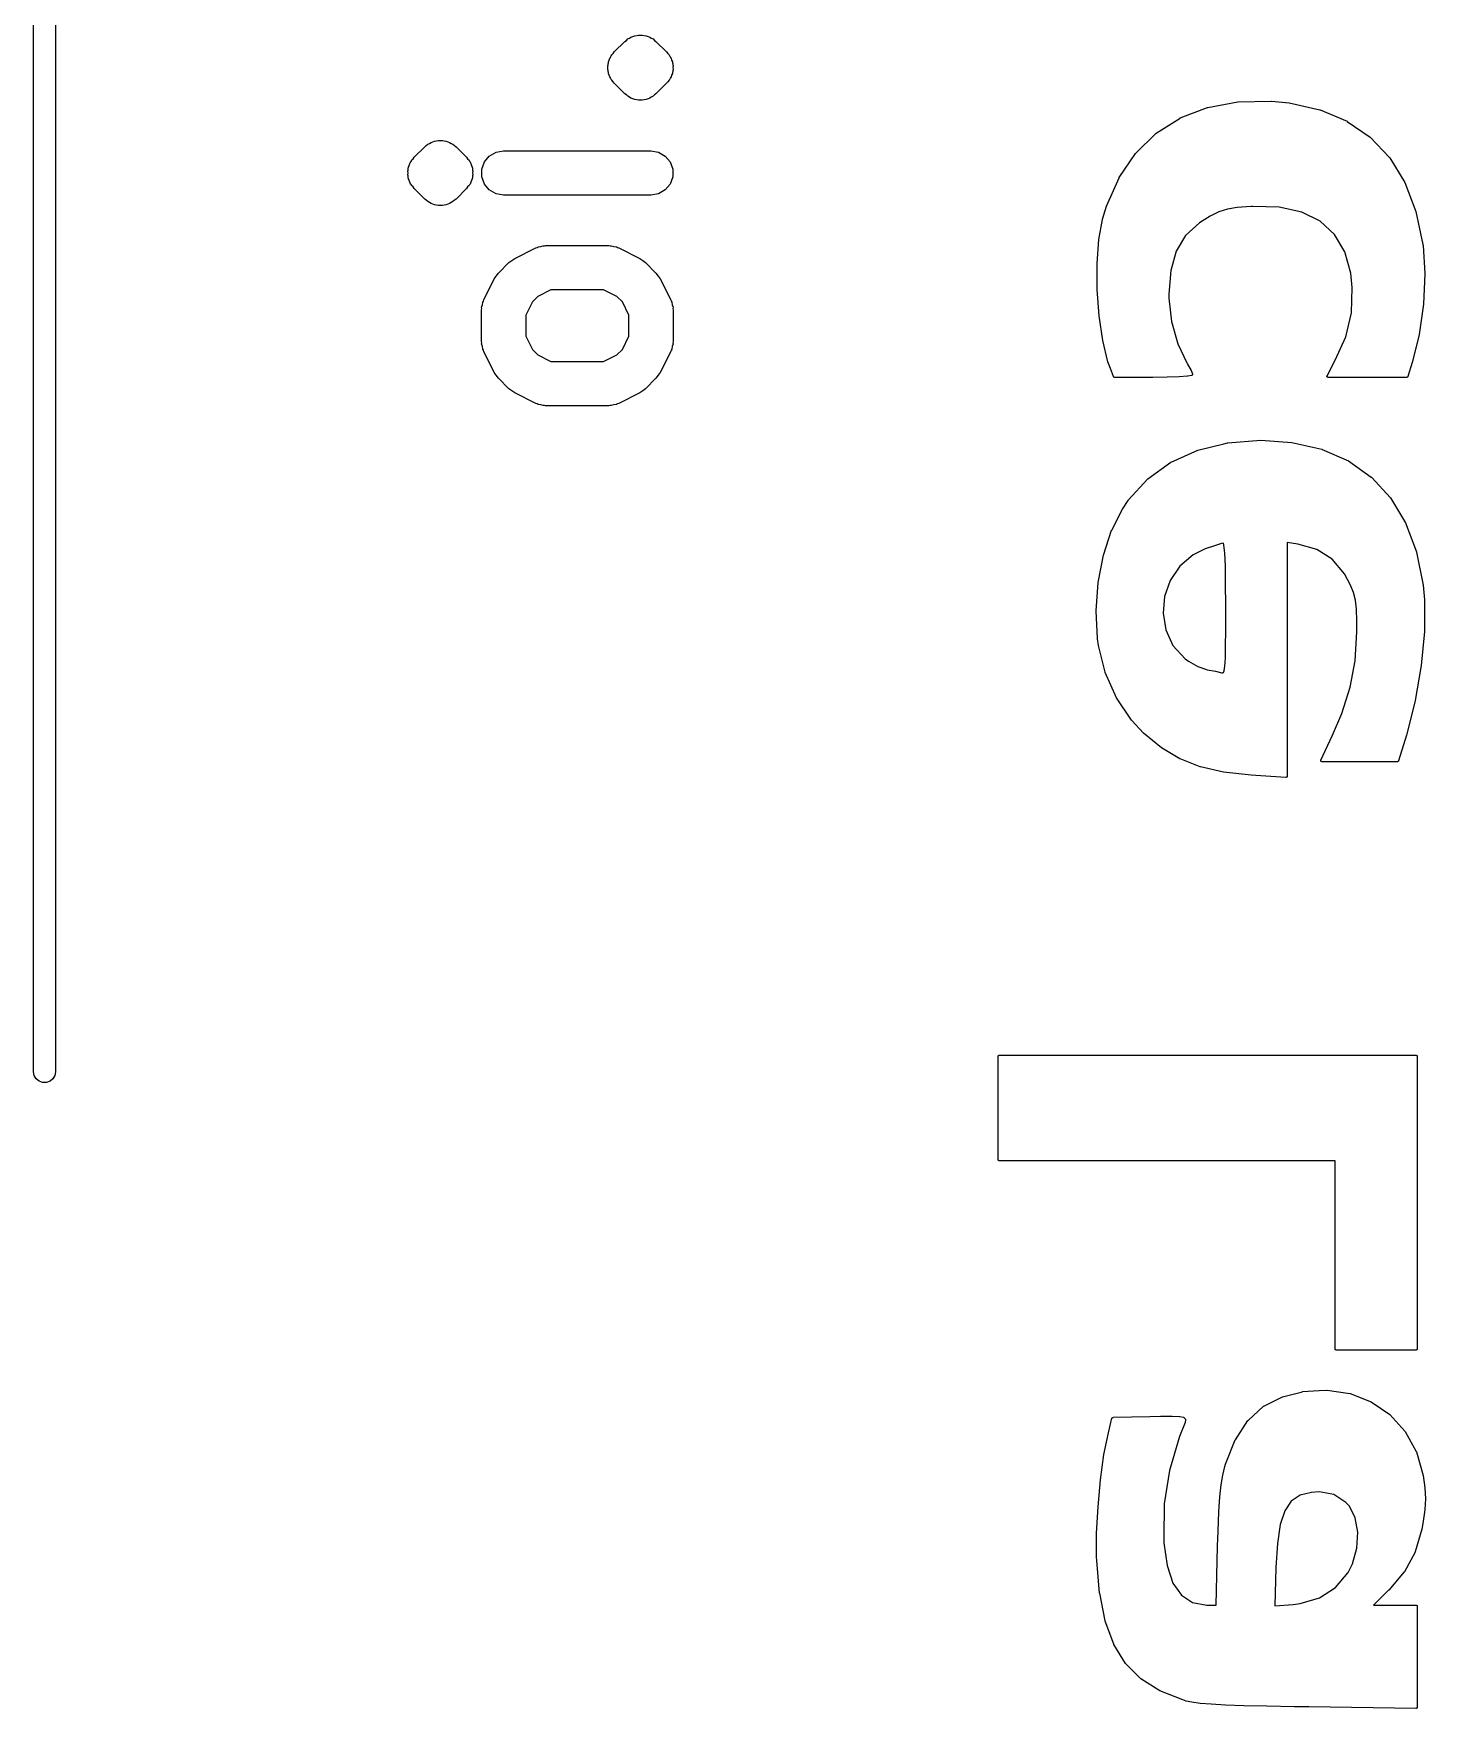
# Model space of a CAD drawing. Extents: x 91.3 to 189.8, y -113.5 to -60.4.
# Drawn here: x 107.51 to 113.81, y -99.77 to -92.2 of the extents above; entities that cross this region are included whole.
import ezdxf

# ---------------------------------------------------------------- set-up
doc = ezdxf.new("R2010")
doc.units = 0
doc.header["$MEASUREMENT"] = 0
doc.layers.add('BLACK', color=7, linetype='CONTINUOUS')

msp = doc.modelspace()

# ---------------------------------------------------------------- linework, layer by layer
at = {"layer": 'Black'}
for p, q in [((107.51, -96.89), (107.51, -88.77)), ((107.61, -88.77), (107.61, -96.89)), ((110.136, -92.2793), (110.184, -92.2317)), ((110.184, -92.2317), (110.191, -92.2267)), ((110.191, -92.2267), (110.197, -92.2205)), ((110.197, -92.2205), (110.205, -92.2168)), ((110.205, -92.2168), (110.212, -92.2118)), ((110.212, -92.2118), (110.221, -92.2095)), ((110.221, -92.2095), (110.229, -92.2058)), ((110.229, -92.2058), (110.238, -92.205)), ((110.238, -92.205), (110.246, -92.2028)), ((110.246, -92.2028), (110.255, -92.2035)), ((110.255, -92.2035), (110.263, -92.2028)), ((110.263, -92.2028), (110.272, -92.205)), ((110.272, -92.205), (110.281, -92.2058)), ((110.281, -92.2058), (110.289, -92.2095)), ((110.289, -92.2095), (110.297, -92.2118)), ((110.297, -92.2118), (110.304, -92.2168)), ((110.304, -92.2168), (110.312, -92.2205)), ((110.312, -92.2205), (110.318, -92.2266)), ((110.318, -92.2266), (110.325, -92.2317)), ((110.325, -92.2317), (110.373, -92.2793)), ((110.111, -92.3241), (110.114, -92.3162)), ((110.114, -92.3162), (110.117, -92.3077)), ((110.117, -92.3077), (110.119, -92.3041)), ((110.119, -92.3041), (110.121, -92.3)), ((110.121, -92.3), (110.123, -92.2966)), ((110.123, -92.2966), (110.125, -92.2926)), ((110.125, -92.2926), (110.131, -92.2865)), ((110.131, -92.2865), (110.136, -92.2793)), ((110.373, -92.2793), (110.378, -92.2865)), ((110.378, -92.2865), (110.384, -92.2926)), ((110.384, -92.2926), (110.386, -92.2966)), ((110.386, -92.2966), (110.389, -92.3)), ((110.389, -92.3), (110.39, -92.3041)), ((110.39, -92.3041), (110.393, -92.3077)), ((110.393, -92.3077), (110.395, -92.3162)), ((110.395, -92.3162), (110.399, -92.3241)), ((110.108, -92.3413), (110.109, -92.337)), ((110.108, -92.35), (110.108, -92.3413)), ((110.108, -92.3587), (110.108, -92.35)), ((110.109, -92.363), (110.108, -92.3587)), ((110.109, -92.3326), (110.11, -92.3285)), ((110.109, -92.337), (110.109, -92.3326)), ((110.109, -92.3674), (110.109, -92.363)), ((110.11, -92.3715), (110.109, -92.3674)), ((110.11, -92.3285), (110.111, -92.3241)), ((110.111, -92.3759), (110.11, -92.3715)), ((110.114, -92.3838), (110.111, -92.3759)), ((110.117, -92.3923), (110.114, -92.3838)), ((110.119, -92.3959), (110.117, -92.3923)), ((110.121, -92.4), (110.119, -92.3959)), ((110.39, -92.3959), (110.389, -92.4)), ((110.393, -92.3923), (110.39, -92.3959)), ((110.395, -92.3838), (110.393, -92.3923)), ((110.399, -92.3759), (110.395, -92.3838)), ((110.399, -92.3241), (110.399, -92.3285)), ((110.399, -92.3285), (110.401, -92.3326)), ((110.401, -92.3674), (110.399, -92.3715)), ((110.399, -92.3715), (110.399, -92.3759)), ((110.401, -92.3326), (110.401, -92.337)), ((110.401, -92.337), (110.402, -92.3413)), ((110.402, -92.3413), (110.401, -92.35)), ((110.401, -92.35), (110.402, -92.3587)), ((110.402, -92.3587), (110.401, -92.363)), ((110.401, -92.363), (110.401, -92.3674)), ((110.123, -92.4034), (110.121, -92.4)), ((110.125, -92.4074), (110.123, -92.4034)), ((110.131, -92.4135), (110.125, -92.4074)), ((110.136, -92.4207), (110.131, -92.4135)), ((110.184, -92.4683), (110.136, -92.4207)), ((110.191, -92.4733), (110.184, -92.4683)), ((110.197, -92.4795), (110.191, -92.4733)), ((110.318, -92.4734), (110.312, -92.4795)), ((110.325, -92.4683), (110.318, -92.4734)), ((110.373, -92.4207), (110.325, -92.4683)), ((110.378, -92.4135), (110.373, -92.4207)), ((110.384, -92.4074), (110.378, -92.4135)), ((110.386, -92.4034), (110.384, -92.4074)), ((110.389, -92.4), (110.386, -92.4034)), ((110.205, -92.4832), (110.197, -92.4795)), ((110.212, -92.4882), (110.205, -92.4832)), ((110.221, -92.4905), (110.212, -92.4882)), ((110.229, -92.4942), (110.221, -92.4905)), ((110.238, -92.495), (110.229, -92.4942)), ((110.246, -92.4972), (110.238, -92.495)), ((110.255, -92.4965), (110.246, -92.4972)), ((110.263, -92.4972), (110.255, -92.4965)), ((110.272, -92.495), (110.263, -92.4972)), ((110.281, -92.4942), (110.272, -92.495)), ((110.289, -92.4905), (110.281, -92.4942)), ((110.297, -92.4883), (110.289, -92.4905)), ((110.304, -92.4832), (110.297, -92.4883)), ((110.312, -92.4795), (110.304, -92.4832)), ((112.696, -92.5777), (112.819, -92.5302)), ((112.819, -92.5301), (112.82, -92.53)), ((112.819, -92.5302), (112.819, -92.5301)), ((112.82, -92.53), (112.957, -92.5045)), ((112.957, -92.5045), (112.957, -92.5045)), ((112.957, -92.5045), (112.958, -92.5045)), ((112.958, -92.5045), (113.107, -92.5019)), ((113.107, -92.5019), (113.108, -92.5019)), ((113.108, -92.5019), (113.108, -92.5019)), ((113.108, -92.5019), (113.189, -92.5097)), ((113.189, -92.5097), (113.189, -92.5098)), ((113.189, -92.5098), (113.189, -92.5098)), ((113.189, -92.5098), (113.327, -92.5406)), ((113.327, -92.5406), (113.328, -92.5408)), ((113.328, -92.5408), (113.328, -92.5409)), ((113.328, -92.5409), (113.45, -92.5924)), ((112.587, -92.6469), (112.695, -92.5781)), ((112.695, -92.5781), (112.696, -92.5779)), ((112.696, -92.5779), (112.696, -92.5777)), ((113.45, -92.5924), (113.45, -92.5926)), ((113.45, -92.5926), (113.451, -92.5929)), ((113.451, -92.5929), (113.555, -92.6646)), ((109.286, -92.7028), (109.293, -92.6967)), ((109.293, -92.6967), (109.301, -92.693)), ((109.301, -92.693), (109.308, -92.6879)), ((109.308, -92.6879), (109.316, -92.6857)), ((109.316, -92.6857), (109.324, -92.682)), ((109.324, -92.682), (109.333, -92.6812)), ((109.333, -92.6812), (109.341, -92.679)), ((109.341, -92.679), (109.35, -92.6797)), ((109.35, -92.6797), (109.359, -92.679)), ((109.359, -92.679), (109.367, -92.6812)), ((109.367, -92.6812), (109.376, -92.682)), ((109.376, -92.682), (109.384, -92.6857)), ((109.384, -92.6857), (109.392, -92.6879)), ((109.392, -92.6879), (109.399, -92.693)), ((109.399, -92.693), (109.407, -92.6967)), ((109.407, -92.6967), (109.414, -92.7028)), ((112.495, -92.7369), (112.586, -92.6476)), ((112.586, -92.6476), (112.587, -92.6473)), ((112.587, -92.6473), (112.587, -92.6469)), ((113.555, -92.6646), (113.555, -92.665)), ((113.555, -92.665), (113.556, -92.6653)), ((113.556, -92.6653), (113.642, -92.757)), ((109.214, -92.7803), (109.216, -92.7762)), ((109.216, -92.7762), (109.219, -92.7728)), ((109.219, -92.7728), (109.22, -92.7688)), ((109.22, -92.7688), (109.227, -92.7626)), ((109.227, -92.7626), (109.232, -92.7555)), ((109.232, -92.7555), (109.279, -92.7079)), ((109.279, -92.7079), (109.286, -92.7028)), ((109.414, -92.7028), (109.421, -92.7079)), ((109.421, -92.7079), (109.468, -92.7555)), ((109.468, -92.7555), (109.473, -92.7626)), ((109.473, -92.7626), (109.48, -92.7688)), ((109.48, -92.7688), (109.481, -92.7728)), ((109.481, -92.7728), (109.484, -92.7762)), ((109.484, -92.7762), (109.486, -92.7803)), ((109.537, -92.8088), (109.549, -92.7762)), ((109.549, -92.7762), (109.571, -92.7496)), ((109.571, -92.7496), (109.602, -92.7322)), ((109.602, -92.7322), (109.636, -92.7262)), ((109.636, -92.7262), (110.302, -92.7262)), ((110.302, -92.7262), (110.337, -92.7322)), ((110.337, -92.7322), (110.367, -92.7496)), ((110.367, -92.7496), (110.389, -92.7762)), ((110.389, -92.7762), (110.401, -92.8088)), ((112.42, -92.8469), (112.494, -92.7377)), ((112.494, -92.7373), (112.495, -92.7369)), ((112.494, -92.7377), (112.494, -92.7373)), ((113.642, -92.757), (113.643, -92.7574)), ((113.643, -92.7574), (113.643, -92.7578)), ((113.643, -92.7578), (113.711, -92.8689)), ((109.203, -92.8175), (109.204, -92.8132)), ((109.204, -92.8262), (109.203, -92.8175)), ((109.203, -92.8349), (109.204, -92.8262)), ((109.204, -92.8392), (109.203, -92.8349)), ((109.204, -92.8088), (109.205, -92.8047)), ((109.204, -92.8132), (109.204, -92.8088)), ((109.204, -92.8436), (109.204, -92.8392)), ((109.205, -92.8477), (109.204, -92.8436)), ((109.205, -92.8047), (109.206, -92.8003)), ((109.206, -92.8521), (109.205, -92.8477)), ((109.206, -92.8003), (109.209, -92.7924)), ((109.209, -92.86), (109.206, -92.8521)), ((109.209, -92.7924), (109.212, -92.7839)), ((109.212, -92.7839), (109.214, -92.7803)), ((109.486, -92.7803), (109.488, -92.7839)), ((109.488, -92.7839), (109.491, -92.7924)), ((109.491, -92.7924), (109.494, -92.8003)), ((109.494, -92.8521), (109.491, -92.86)), ((109.494, -92.8003), (109.495, -92.8047)), ((109.495, -92.8477), (109.494, -92.8521)), ((109.495, -92.8047), (109.496, -92.8088)), ((109.496, -92.8436), (109.495, -92.8477)), ((109.496, -92.8088), (109.496, -92.8132)), ((109.496, -92.8132), (109.497, -92.8175)), ((109.497, -92.8175), (109.496, -92.8262)), ((109.496, -92.8262), (109.497, -92.8349)), ((109.497, -92.8349), (109.496, -92.8392)), ((109.496, -92.8392), (109.496, -92.8436)), ((109.537, -92.8436), (109.537, -92.8088)), ((109.549, -92.8762), (109.537, -92.8436)), ((110.401, -92.8436), (110.389, -92.8762)), ((110.401, -92.8088), (110.401, -92.8436)), ((112.363, -92.9761), (112.419, -92.8477)), ((112.419, -92.8474), (112.42, -92.8469)), ((112.419, -92.8477), (112.419, -92.8474)), ((109.212, -92.8685), (109.209, -92.86)), ((109.214, -92.8721), (109.212, -92.8685)), ((109.216, -92.8762), (109.214, -92.8721)), ((109.219, -92.8796), (109.216, -92.8762)), ((109.22, -92.8835), (109.219, -92.8796)), ((109.227, -92.8897), (109.22, -92.8835)), ((109.232, -92.8969), (109.227, -92.8897)), ((109.279, -92.9445), (109.232, -92.8969)), ((109.468, -92.8969), (109.421, -92.9445)), ((109.473, -92.8897), (109.468, -92.8969)), ((109.48, -92.8835), (109.473, -92.8897)), ((109.481, -92.8796), (109.48, -92.8835)), ((109.484, -92.8762), (109.481, -92.8796)), ((109.486, -92.8721), (109.484, -92.8762)), ((109.488, -92.8685), (109.486, -92.8721)), ((109.491, -92.86), (109.488, -92.8685)), ((109.571, -92.9028), (109.549, -92.8762)), ((109.602, -92.9202), (109.571, -92.9028)), ((109.636, -92.9262), (109.602, -92.9202)), ((110.302, -92.9262), (109.636, -92.9262)), ((110.337, -92.9202), (110.302, -92.9262)), ((110.367, -92.9028), (110.337, -92.9202)), ((110.389, -92.8762), (110.367, -92.9028)), ((113.711, -92.8689), (113.712, -92.8693)), ((113.712, -92.8693), (113.712, -92.8697)), ((113.712, -92.8697), (113.762, -92.9999)), ((109.286, -92.9495), (109.279, -92.9445)), ((109.293, -92.9557), (109.286, -92.9495)), ((109.301, -92.9594), (109.293, -92.9557)), ((109.308, -92.9644), (109.301, -92.9594)), ((109.316, -92.9667), (109.308, -92.9644)), ((109.324, -92.9704), (109.316, -92.9667)), ((109.333, -92.9712), (109.324, -92.9704)), ((109.341, -92.9734), (109.333, -92.9712)), ((109.35, -92.9727), (109.341, -92.9734)), ((109.359, -92.9734), (109.35, -92.9727)), ((109.367, -92.9712), (109.359, -92.9734)), ((109.376, -92.9704), (109.367, -92.9712)), ((109.384, -92.9667), (109.376, -92.9704)), ((109.392, -92.9644), (109.384, -92.9667)), ((109.399, -92.9594), (109.392, -92.9644)), ((109.407, -92.9557), (109.399, -92.9594)), ((109.414, -92.9495), (109.407, -92.9557)), ((109.421, -92.9445), (109.414, -92.9495)), ((112.345, -93.0355), (112.362, -92.9767)), ((112.362, -92.9767), (112.363, -92.9764)), ((112.363, -92.9764), (112.363, -92.9761)), ((112.871, -93.0017), (112.831, -93.0214)), ((112.909, -92.9893), (112.871, -93.0017)), ((112.954, -92.982), (112.909, -92.9893)), ((113.017, -92.9778), (112.954, -92.982)), ((113.022, -92.9775), (113.017, -92.9778)), ((113.143, -92.9812), (113.022, -92.9775)), ((113.246, -93.0038), (113.143, -92.9812)), ((113.329, -93.0449), (113.246, -93.0038)), ((113.762, -92.9999), (113.762, -93.0003)), ((113.762, -93.0003), (113.762, -93.0007)), ((113.762, -93.0007), (113.793, -93.1496)), ((112.328, -93.1271), (112.345, -93.036)), ((112.345, -93.0358), (112.345, -93.0355)), ((112.345, -93.036), (112.345, -93.0358)), ((112.783, -93.0513), (112.72, -93.1096)), ((112.831, -93.0214), (112.783, -93.0513)), ((113.394, -93.1045), (113.329, -93.0449)), ((109.804, -93.1588), (109.815, -93.1554)), ((109.815, -93.1554), (109.821, -93.1558)), ((109.821, -93.1558), (109.826, -93.1548)), ((109.826, -93.1548), (110.112, -93.1548)), ((110.112, -93.1548), (110.118, -93.1558)), ((110.118, -93.1558), (110.123, -93.1554)), ((110.123, -93.1554), (110.135, -93.1588)), ((112.32, -93.2358), (112.328, -93.1277)), ((112.328, -93.1274), (112.328, -93.1271)), ((112.328, -93.1277), (112.328, -93.1274)), ((112.72, -93.1096), (112.677, -93.1806)), ((113.44, -93.1827), (113.394, -93.1045)), ((113.793, -93.1496), (113.793, -93.1497)), ((113.793, -93.1497), (113.793, -93.1499)), ((113.793, -93.1499), (113.794, -93.1538)), ((113.794, -93.1538), (113.794, -93.1539)), ((113.794, -93.1539), (113.794, -93.1541)), ((113.794, -93.1541), (113.802, -93.2812)), ((109.613, -93.2793), (109.66, -93.2317)), ((109.66, -93.2317), (109.673, -93.2225)), ((109.673, -93.2225), (109.686, -93.2129)), ((109.686, -93.2129), (109.781, -93.1653)), ((109.781, -93.1653), (109.787, -93.1637)), ((109.787, -93.1637), (109.792, -93.1608)), ((109.792, -93.1608), (109.804, -93.1588)), ((110.135, -93.1588), (110.146, -93.1608)), ((110.146, -93.1608), (110.151, -93.1637)), ((110.151, -93.1637), (110.157, -93.1653)), ((110.157, -93.1653), (110.252, -93.2129)), ((110.252, -93.2129), (110.265, -93.2225)), ((110.265, -93.2225), (110.278, -93.2317)), ((110.278, -93.2317), (110.325, -93.2793)), ((112.677, -93.1806), (112.653, -93.2677)), ((113.467, -93.2796), (113.44, -93.1827)), ((109.546, -93.4005), (109.594, -93.3053)), ((109.594, -93.3053), (109.603, -93.2924)), ((109.603, -93.2924), (109.613, -93.2793)), ((110.325, -93.2793), (110.335, -93.2924)), ((110.335, -93.2924), (110.344, -93.3053)), ((110.344, -93.3053), (110.392, -93.4005)), ((112.32, -93.236), (112.32, -93.2358)), ((112.32, -93.2362), (112.32, -93.236)), ((112.32, -93.3534), (112.32, -93.2362)), ((112.653, -93.2677), (112.645, -93.3741)), ((113.474, -93.3439), (113.467, -93.2796)), ((113.802, -93.2817), (113.796, -93.4194)), ((113.802, -93.2812), (113.802, -93.2814)), ((113.802, -93.2814), (113.802, -93.2817)), ((109.85, -93.3548), (109.79, -93.3846)), ((110.088, -93.3548), (109.85, -93.3548)), ((110.148, -93.3846), (110.088, -93.3548)), ((112.32, -93.3535), (112.32, -93.3534)), ((112.32, -93.3537), (112.32, -93.3535)), ((112.329, -93.472), (112.32, -93.3537)), ((112.645, -93.3741), (112.645, -93.3926)), ((113.47, -93.4582), (113.474, -93.3439)), ((109.536, -93.4338), (109.54, -93.4226)), ((109.537, -93.4396), (109.536, -93.4338)), ((109.536, -93.4452), (109.537, -93.4396)), ((109.536, -93.5881), (109.536, -93.4452)), ((109.54, -93.4226), (109.542, -93.411)), ((109.542, -93.411), (109.545, -93.406)), ((109.545, -93.406), (109.546, -93.4005)), ((109.766, -93.4092), (109.736, -93.4688)), ((109.79, -93.3846), (109.766, -93.4092)), ((110.173, -93.4092), (110.148, -93.3846)), ((110.202, -93.4688), (110.173, -93.4092)), ((110.392, -93.4005), (110.393, -93.406)), ((110.393, -93.406), (110.396, -93.411)), ((110.396, -93.411), (110.398, -93.4226)), ((110.398, -93.4226), (110.402, -93.4338)), ((110.402, -93.4338), (110.401, -93.4396)), ((110.401, -93.4396), (110.402, -93.4452)), ((110.402, -93.4452), (110.402, -93.5881)), ((112.645, -93.3926), (112.657, -93.4979)), ((113.444, -93.5675), (113.47, -93.4582)), ((113.796, -93.4198), (113.777, -93.557)), ((113.796, -93.4194), (113.796, -93.4196)), ((113.796, -93.4196), (113.796, -93.4198)), ((109.736, -93.4688), (109.736, -93.5645)), ((110.202, -93.5645), (110.202, -93.4688)), ((112.329, -93.4722), (112.329, -93.472)), ((112.329, -93.4723), (112.329, -93.4722)), ((112.346, -93.5837), (112.329, -93.4723)), ((112.657, -93.4979), (112.685, -93.5984)), ((109.537, -93.5938), (109.536, -93.5881)), ((109.536, -93.5995), (109.537, -93.5938)), ((109.54, -93.6108), (109.536, -93.5995)), ((109.542, -93.6223), (109.54, -93.6108)), ((109.736, -93.5645), (109.766, -93.6241)), ((110.173, -93.6241), (110.202, -93.5645)), ((110.398, -93.6108), (110.396, -93.6223)), ((110.402, -93.5995), (110.398, -93.6108)), ((110.402, -93.5881), (110.401, -93.5938)), ((110.401, -93.5938), (110.402, -93.5995)), ((112.346, -93.5839), (112.346, -93.5837)), ((112.346, -93.5841), (112.346, -93.5839)), ((112.369, -93.6805), (112.346, -93.5841)), ((112.685, -93.5984), (112.725, -93.6845)), ((113.397, -93.6731), (113.444, -93.5675)), ((113.776, -93.5575), (113.745, -93.6832)), ((113.777, -93.5573), (113.776, -93.5575)), ((113.777, -93.557), (113.777, -93.5573)), ((109.545, -93.6273), (109.542, -93.6223)), ((109.546, -93.6328), (109.545, -93.6273)), ((109.594, -93.7281), (109.546, -93.6328)), ((109.766, -93.6241), (109.79, -93.6488)), ((109.79, -93.6488), (109.85, -93.6786)), ((109.85, -93.6786), (110.088, -93.6786)), ((110.088, -93.6786), (110.148, -93.6488)), ((110.148, -93.6488), (110.173, -93.6241)), ((110.392, -93.6328), (110.344, -93.7281)), ((110.393, -93.6273), (110.392, -93.6328)), ((110.396, -93.6223), (110.393, -93.6273)), ((112.369, -93.6808), (112.369, -93.6805)), ((112.369, -93.681), (112.369, -93.6808)), ((112.38, -93.7103), (112.369, -93.681)), ((112.725, -93.6845), (112.729, -93.6901)), ((113.36, -93.7431), (113.397, -93.6731)), ((113.745, -93.6835), (113.725, -93.747)), ((113.745, -93.6832), (113.745, -93.6833)), ((113.745, -93.6833), (113.745, -93.6835)), ((109.603, -93.7409), (109.594, -93.7281)), ((109.613, -93.754), (109.603, -93.7409)), ((109.66, -93.8017), (109.613, -93.754)), ((110.325, -93.754), (110.278, -93.8017)), ((110.335, -93.7409), (110.325, -93.754)), ((110.344, -93.7281), (110.335, -93.7409)), ((112.38, -93.7104), (112.38, -93.7103)), ((112.38, -93.7105), (112.38, -93.7104)), ((112.394, -93.7473), (112.38, -93.7105)), ((112.394, -93.7476), (112.394, -93.7473)), ((112.394, -93.748), (112.394, -93.7476)), ((112.394, -93.7483), (112.394, -93.748)), ((112.395, -93.7487), (112.394, -93.7483)), ((112.395, -93.749), (112.395, -93.7487)), ((112.395, -93.7493), (112.395, -93.749)), ((112.395, -93.7495), (112.395, -93.7493)), ((112.396, -93.7498), (112.395, -93.7495)), ((112.396, -93.75), (112.396, -93.7498)), ((112.397, -93.7502), (112.396, -93.75)), ((112.397, -93.7503), (112.397, -93.7502)), ((112.397, -93.7504), (112.397, -93.7503)), ((112.398, -93.7504), (112.397, -93.7504)), ((112.398, -93.7505), (112.398, -93.7504)), ((112.572, -93.7505), (112.398, -93.7505)), ((112.637, -93.7499), (112.572, -93.7505)), ((112.572, -93.7505), (112.572, -93.7505)), ((112.572, -93.7505), (112.572, -93.7505)), ((112.691, -93.7482), (112.637, -93.7499)), ((112.637, -93.7499), (112.637, -93.7499)), ((112.637, -93.7499), (112.637, -93.7499)), ((112.729, -93.7457), (112.691, -93.7482)), ((112.691, -93.7482), (112.691, -93.7482)), ((112.691, -93.7482), (112.691, -93.7482)), ((112.729, -93.6901), (112.729, -93.6902)), ((112.729, -93.6902), (112.729, -93.6903)), ((112.729, -93.6903), (112.745, -93.7187)), ((112.73, -93.7456), (112.729, -93.7456)), ((112.729, -93.7456), (112.729, -93.7457)), ((112.747, -93.7426), (112.73, -93.7456)), ((112.745, -93.7187), (112.745, -93.719)), ((112.745, -93.719), (112.745, -93.7192)), ((112.745, -93.7192), (112.751, -93.7352)), ((112.748, -93.7423), (112.747, -93.7425)), ((112.747, -93.7425), (112.747, -93.7426)), ((112.747, -93.7426), (112.747, -93.7426)), ((112.749, -93.742), (112.748, -93.7423)), ((112.75, -93.7409), (112.749, -93.7414)), ((112.749, -93.7414), (112.749, -93.7419)), ((112.749, -93.7419), (112.749, -93.7419)), ((112.749, -93.7419), (112.749, -93.742)), ((112.751, -93.7394), (112.75, -93.7401)), ((112.75, -93.7401), (112.75, -93.7407)), ((112.75, -93.7407), (112.75, -93.7408)), ((112.75, -93.7408), (112.75, -93.7409)), ((112.751, -93.7352), (112.751, -93.7359)), ((112.751, -93.7359), (112.752, -93.7368)), ((112.752, -93.7369), (112.751, -93.7378)), ((112.751, -93.7378), (112.751, -93.7386)), ((112.751, -93.7386), (112.751, -93.7386)), ((112.751, -93.7386), (112.751, -93.7386)), ((112.751, -93.7386), (112.751, -93.7394)), ((112.752, -93.7368), (112.752, -93.7369)), ((112.752, -93.7369), (112.752, -93.7369)), ((113.359, -93.7439), (113.36, -93.7431)), ((113.359, -93.7446), (113.359, -93.7439)), ((113.359, -93.7447), (113.359, -93.7446)), ((113.359, -93.7448), (113.359, -93.7447)), ((113.359, -93.7455), (113.359, -93.7448)), ((113.359, -93.7463), (113.359, -93.7455)), ((113.359, -93.7464), (113.359, -93.7463)), ((113.359, -93.7465), (113.359, -93.7464)), ((113.359, -93.7472), (113.359, -93.7465)), ((113.36, -93.748), (113.359, -93.7472)), ((113.36, -93.7481), (113.36, -93.748)), ((113.36, -93.748), (113.36, -93.748)), ((113.36, -93.7487), (113.36, -93.7481)), ((113.361, -93.7493), (113.36, -93.7487)), ((113.361, -93.7494), (113.361, -93.7493)), ((113.361, -93.7493), (113.361, -93.7493)), ((113.362, -93.7498), (113.361, -93.7494)), ((113.362, -93.7502), (113.362, -93.7498)), ((113.363, -93.7503), (113.362, -93.7502)), ((113.362, -93.7502), (113.362, -93.7502)), ((113.362, -93.7502), (113.362, -93.7502)), ((113.364, -93.7505), (113.363, -93.7503)), ((113.72, -93.7505), (113.364, -93.7505)), ((113.721, -93.7504), (113.72, -93.7505)), ((113.722, -93.7502), (113.721, -93.7504)), ((113.721, -93.7504), (113.721, -93.7504)), ((113.723, -93.7497), (113.722, -93.7499)), ((113.722, -93.7499), (113.722, -93.7502)), ((113.722, -93.7502), (113.722, -93.7502)), ((113.724, -93.7489), (113.723, -93.7493)), ((113.723, -93.7493), (113.723, -93.7495)), ((113.723, -93.7495), (113.723, -93.7497)), ((113.725, -93.748), (113.724, -93.7482)), ((113.724, -93.7482), (113.724, -93.7485)), ((113.724, -93.7485), (113.724, -93.7489)), ((113.725, -93.747), (113.725, -93.7475)), ((113.725, -93.7475), (113.725, -93.748)), ((109.673, -93.8108), (109.66, -93.8017)), ((109.686, -93.8204), (109.673, -93.8108)), ((109.781, -93.868), (109.686, -93.8204)), ((110.252, -93.8204), (110.157, -93.868)), ((110.265, -93.8109), (110.252, -93.8204)), ((110.278, -93.8017), (110.265, -93.8109)), ((109.787, -93.8697), (109.781, -93.868)), ((109.792, -93.8725), (109.787, -93.8697)), ((109.804, -93.8746), (109.792, -93.8725)), ((109.815, -93.8779), (109.804, -93.8746)), ((109.821, -93.8776), (109.815, -93.8779)), ((109.826, -93.8786), (109.821, -93.8776)), ((110.112, -93.8786), (109.826, -93.8786)), ((110.118, -93.8776), (110.112, -93.8786)), ((110.123, -93.8779), (110.118, -93.8776)), ((110.135, -93.8746), (110.123, -93.8779)), ((110.146, -93.8725), (110.135, -93.8746)), ((110.151, -93.8697), (110.146, -93.8725)), ((110.157, -93.868), (110.151, -93.8697)), ((112.775, -94.079), (112.893, -94.0504)), ((112.893, -94.0504), (112.91, -94.0462)), ((112.91, -94.0462), (112.911, -94.0462)), ((112.911, -94.0461), (113.06, -94.0351)), ((112.911, -94.0462), (112.911, -94.0461)), ((113.06, -94.0351), (113.061, -94.0351)), ((113.061, -94.0351), (113.061, -94.0351)), ((113.061, -94.0351), (113.2, -94.0444)), ((113.2, -94.0444), (113.2, -94.0445)), ((113.2, -94.0445), (113.2, -94.0445)), ((113.2, -94.0445), (113.336, -94.0756)), ((112.55, -94.2093), (112.654, -94.134)), ((112.654, -94.1338), (112.655, -94.1335)), ((112.654, -94.134), (112.654, -94.1338)), ((112.655, -94.1335), (112.775, -94.0793)), ((112.775, -94.0792), (112.775, -94.079)), ((112.775, -94.0793), (112.775, -94.0792)), ((113.336, -94.0756), (113.336, -94.0758)), ((113.336, -94.0758), (113.337, -94.0759)), ((113.337, -94.0759), (113.457, -94.1281)), ((113.457, -94.1281), (113.457, -94.1284)), ((113.457, -94.1284), (113.457, -94.1286)), ((113.457, -94.1286), (113.56, -94.2014)), ((112.461, -94.306), (112.549, -94.21)), ((112.549, -94.2097), (112.55, -94.2093)), ((112.549, -94.21), (112.549, -94.2097)), ((113.56, -94.2014), (113.561, -94.2018)), ((113.561, -94.2018), (113.561, -94.2021)), ((113.561, -94.2021), (113.647, -94.2948)), ((112.386, -94.4409), (112.434, -94.3464)), ((112.434, -94.3459), (112.461, -94.3066)), ((112.434, -94.3462), (112.434, -94.3459)), ((112.434, -94.3464), (112.434, -94.3462)), ((112.461, -94.3063), (112.461, -94.306)), ((112.461, -94.3066), (112.461, -94.3063)), ((113.647, -94.2948), (113.647, -94.2953)), ((113.647, -94.2953), (113.647, -94.2956)), ((113.647, -94.2956), (113.715, -94.4078)), ((112.349, -94.5538), (112.385, -94.4416)), ((112.385, -94.4412), (112.386, -94.4409)), ((112.385, -94.4416), (112.385, -94.4412)), ((113.715, -94.4078), (113.715, -94.4082)), ((113.715, -94.4082), (113.715, -94.4086)), ((113.715, -94.4086), (113.764, -94.5395)), ((112.851, -94.5115), (112.809, -94.5263)), ((112.883, -94.5016), (112.851, -94.5115)), ((112.891, -94.4999), (112.883, -94.5016)), ((112.893, -94.5081), (112.891, -94.4999)), ((112.897, -94.5449), (112.893, -94.5081)), ((113.228, -94.5043), (113.179, -94.4966)), ((113.179, -94.4966), (113.179, -95.5543)), ((113.314, -94.5289), (113.228, -94.5043)), ((112.325, -94.6777), (112.349, -94.5544)), ((112.349, -94.5542), (112.349, -94.5538)), ((112.349, -94.5544), (112.349, -94.5542)), ((112.755, -94.5532), (112.694, -94.6048)), ((112.809, -94.5263), (112.755, -94.5532)), ((112.9, -94.6045), (112.897, -94.5449)), ((113.383, -94.5731), (113.314, -94.5289)), ((113.439, -94.6388), (113.383, -94.5731)), ((113.764, -94.5395), (113.764, -94.5399)), ((113.764, -94.5399), (113.765, -94.5403)), ((113.765, -94.5403), (113.794, -94.6894)), ((112.65, -94.669), (112.625, -94.7413)), ((112.694, -94.6048), (112.65, -94.669)), ((112.901, -94.6842), (112.9, -94.6045)), ((113.466, -94.6902), (113.439, -94.6388)), ((112.316, -94.8059), (112.325, -94.6783)), ((112.325, -94.678), (112.325, -94.6777)), ((112.325, -94.6783), (112.325, -94.678)), ((112.625, -94.7413), (112.618, -94.8174)), ((112.902, -94.7817), (112.901, -94.6842)), ((113.48, -94.724), (113.466, -94.6902)), ((113.489, -94.7574), (113.48, -94.724)), ((113.794, -94.6894), (113.794, -94.6896)), ((113.794, -94.6896), (113.794, -94.6899)), ((113.794, -94.6899), (113.8, -94.7562)), ((112.316, -94.8062), (112.316, -94.8059)), ((112.316, -94.8065), (112.316, -94.8062)), ((112.322, -94.9316), (112.316, -94.8065)), ((112.618, -94.8174), (112.63, -94.8925)), ((112.902, -94.7958), (112.902, -94.7817)), ((112.902, -94.8931), (112.902, -94.7958)), ((113.493, -94.7979), (113.489, -94.7574)), ((113.495, -94.8531), (113.493, -94.7979)), ((113.8, -94.7562), (113.8, -94.7565)), ((113.8, -94.7565), (113.8, -94.7567)), ((113.8, -94.7567), (113.8, -94.8993)), ((112.63, -94.8925), (112.663, -94.9624)), ((112.901, -94.9668), (112.902, -94.8931)), ((113.495, -94.9017), (113.495, -94.8531)), ((112.322, -94.9318), (112.322, -94.9316)), ((112.322, -94.932), (112.322, -94.9318)), ((112.326, -94.9627), (112.322, -94.932)), ((112.326, -94.9629), (112.326, -94.9627)), ((112.326, -94.9632), (112.326, -94.9629)), ((112.356, -95.0836), (112.326, -94.9632)), ((112.663, -94.9624), (112.718, -95.0227)), ((112.9, -95.0201), (112.901, -94.9668)), ((113.487, -95.0318), (113.495, -94.9017)), ((113.8, -94.8997), (113.786, -95.0535)), ((113.8, -94.8993), (113.8, -94.8995)), ((113.8, -94.8995), (113.8, -94.8997)), ((112.718, -95.0227), (112.733, -95.0341)), ((112.733, -95.0341), (112.776, -95.0586)), ((112.898, -95.0557), (112.9, -95.0201)), ((113.465, -95.1516), (113.487, -95.0318)), ((112.356, -95.084), (112.356, -95.0836)), ((112.356, -95.0844), (112.356, -95.084)), ((112.407, -95.1988), (112.356, -95.0844)), ((112.776, -95.0586), (112.814, -95.0719)), ((112.814, -95.0719), (112.817, -95.0723)), ((112.817, -95.0723), (112.817, -95.0723)), ((112.817, -95.0723), (112.817, -95.0723)), ((112.817, -95.0723), (112.855, -95.0796)), ((112.855, -95.0796), (112.855, -95.0796)), ((112.855, -95.0796), (112.856, -95.0796)), ((112.856, -95.0796), (112.884, -95.0862)), ((112.884, -95.0862), (112.888, -95.0867)), ((112.888, -95.0867), (112.891, -95.0852)), ((112.891, -95.0852), (112.895, -95.0767)), ((112.895, -95.0767), (112.898, -95.0557)), ((113.786, -95.0539), (113.759, -95.212)), ((113.786, -95.0535), (113.786, -95.0537)), ((113.786, -95.0537), (113.786, -95.0539)), ((112.407, -95.1992), (112.407, -95.1988)), ((112.408, -95.1996), (112.407, -95.1992)), ((112.476, -95.3011), (112.408, -95.1996)), ((113.427, -95.271), (113.465, -95.1516)), ((113.385, -95.3681), (113.427, -95.271)), ((113.759, -95.2124), (113.719, -95.3676)), ((113.759, -95.212), (113.759, -95.2122)), ((113.759, -95.2122), (113.759, -95.2124)), ((112.476, -95.3014), (112.476, -95.3011)), ((112.477, -95.3018), (112.476, -95.3014)), ((112.53, -95.3586), (112.477, -95.3018)), ((112.53, -95.3588), (112.53, -95.3586)), ((112.53, -95.359), (112.53, -95.3588)), ((112.611, -95.425), (112.53, -95.359)), ((112.611, -95.4251), (112.611, -95.425)), ((112.611, -95.4254), (112.611, -95.4251)), ((112.694, -95.4752), (112.611, -95.4254)), ((113.332, -95.4812), (113.385, -95.3681)), ((113.719, -95.3679), (113.683, -95.4848)), ((113.719, -95.3676), (113.719, -95.3677)), ((113.719, -95.3677), (113.719, -95.3679)), ((112.695, -95.4753), (112.694, -95.4752)), ((112.695, -95.4756), (112.695, -95.4753)), ((112.786, -95.5113), (112.695, -95.4756)), ((113.331, -95.4829), (113.332, -95.4827)), ((113.332, -95.4836), (113.331, -95.4829)), ((113.332, -95.4819), (113.332, -95.4812)), ((113.332, -95.4825), (113.332, -95.4819)), ((113.332, -95.4827), (113.332, -95.4825)), ((113.332, -95.4842), (113.332, -95.4836)), ((113.332, -95.4844), (113.332, -95.4842)), ((113.332, -95.4847), (113.332, -95.4844)), ((113.332, -95.4852), (113.332, -95.4847)), ((113.332, -95.4859), (113.332, -95.4852)), ((113.332, -95.486), (113.332, -95.4859)), ((113.332, -95.4862), (113.332, -95.486)), ((113.333, -95.4867), (113.332, -95.4862)), ((113.333, -95.4872), (113.333, -95.4867)), ((113.333, -95.4873), (113.333, -95.4872)), ((113.334, -95.4875), (113.333, -95.4873)), ((113.334, -95.4877), (113.334, -95.4875)), ((113.335, -95.4881), (113.334, -95.4877)), ((113.335, -95.4882), (113.335, -95.4881)), ((113.335, -95.4881), (113.335, -95.4881)), ((113.336, -95.4883), (113.335, -95.4882)), ((113.336, -95.4884), (113.336, -95.4883)), ((113.678, -95.4884), (113.336, -95.4884)), ((113.679, -95.4883), (113.678, -95.4884)), ((113.68, -95.4881), (113.679, -95.4882)), ((113.679, -95.4882), (113.679, -95.4883)), ((113.681, -95.4876), (113.68, -95.4878)), ((113.68, -95.4878), (113.68, -95.4881)), ((113.68, -95.4881), (113.68, -95.4881)), ((113.682, -95.4868), (113.681, -95.4872)), ((113.681, -95.4872), (113.681, -95.4874)), ((113.681, -95.4874), (113.681, -95.4876)), ((113.683, -95.4853), (113.682, -95.4859)), ((113.682, -95.4859), (113.682, -95.4861)), ((113.682, -95.4861), (113.682, -95.4864)), ((113.682, -95.4864), (113.682, -95.4868)), ((113.683, -95.4848), (113.683, -95.4853)), ((112.786, -95.5114), (112.786, -95.5113)), ((112.787, -95.5115), (112.786, -95.5114)), ((112.892, -95.5353), (112.787, -95.5115)), ((112.892, -95.5354), (112.892, -95.5353)), ((113.016, -95.5494), (112.892, -95.5354)), ((112.892, -95.5354), (112.892, -95.5354)), ((113.017, -95.5494), (113.016, -95.5494)), ((113.037, -95.5508), (113.017, -95.5494)), ((113.017, -95.5494), (113.017, -95.5494)), ((113.174, -95.5593), (113.037, -95.5508)), ((113.037, -95.5508), (113.037, -95.5508)), ((113.037, -95.5508), (113.037, -95.5508)), ((113.175, -95.5592), (113.174, -95.5593)), ((113.176, -95.5591), (113.175, -95.5591)), ((113.175, -95.5591), (113.175, -95.5592)), ((113.175, -95.5592), (113.175, -95.5592)), ((113.177, -95.5586), (113.176, -95.5588)), ((113.176, -95.5588), (113.176, -95.5591)), ((113.178, -95.5579), (113.177, -95.5583)), ((113.177, -95.5583), (113.177, -95.5584)), ((113.177, -95.5584), (113.177, -95.5586)), ((113.179, -95.5565), (113.178, -95.557)), ((113.178, -95.557), (113.178, -95.5572)), ((113.178, -95.5572), (113.178, -95.5575)), ((113.178, -95.5575), (113.178, -95.5579)), ((113.179, -95.5543), (113.179, -95.5549)), ((113.179, -95.5549), (113.179, -95.5554)), ((113.179, -95.5554), (113.179, -95.5557)), ((113.179, -95.5557), (113.179, -95.556)), ((113.179, -95.556), (113.179, -95.5565)), ((111.873, -96.8177), (111.874, -96.8174)), ((111.873, -96.8181), (111.873, -96.8177)), ((111.873, -96.8185), (111.873, -96.8181)), ((111.873, -96.8189), (111.873, -96.8185)), ((111.873, -96.8193), (111.873, -96.8189)), ((111.873, -96.8198), (111.873, -96.8193)), ((111.873, -96.8202), (111.873, -96.8198)), ((111.873, -97.2881), (111.873, -96.8202)), ((111.874, -96.8164), (111.875, -96.8162)), ((111.874, -96.8167), (111.874, -96.8164)), ((111.874, -96.817), (111.874, -96.8167)), ((111.874, -96.8174), (111.874, -96.817)), ((111.875, -96.8157), (111.876, -96.8155)), ((111.875, -96.8159), (111.875, -96.8157)), ((111.875, -96.8162), (111.875, -96.8159)), ((111.876, -96.8154), (111.877, -96.8153)), ((111.876, -96.8155), (111.876, -96.8154)), ((111.877, -96.8153), (111.878, -96.8152)), ((111.877, -96.8153), (111.877, -96.8153)), ((111.878, -96.8152), (113.763, -96.8152)), ((113.763, -96.8152), (113.763, -96.8153)), ((113.763, -96.8153), (113.763, -96.8153)), ((113.763, -96.8153), (113.764, -96.8154)), ((113.764, -96.8154), (113.764, -96.8155)), ((113.764, -96.8155), (113.765, -96.8157)), ((113.765, -96.8157), (113.765, -96.8159)), ((113.765, -96.8159), (113.765, -96.8162)), ((113.765, -96.8162), (113.766, -96.8164)), ((113.766, -96.8164), (113.766, -96.8167)), ((113.766, -96.8167), (113.766, -96.817)), ((113.766, -96.817), (113.767, -96.8174)), ((113.767, -96.8174), (113.767, -96.8177)), ((113.767, -96.8177), (113.767, -96.8181)), ((113.767, -96.8181), (113.767, -96.8185)), ((113.767, -96.8185), (113.767, -96.8189)), ((113.767, -96.8189), (113.767, -96.8193)), ((113.767, -96.8193), (113.767, -96.8198)), ((113.767, -96.8198), (113.768, -96.8202)), ((113.768, -96.8202), (113.768, -98.1437)), ((107.513, -96.9071), (107.51, -96.89)), ((107.522, -96.9221), (107.513, -96.9071)), ((107.535, -96.9333), (107.522, -96.9221)), ((107.551, -96.9392), (107.535, -96.9333)), ((107.569, -96.9392), (107.551, -96.9392)), ((107.585, -96.9333), (107.569, -96.9392)), ((107.598, -96.9221), (107.585, -96.9333)), ((107.607, -96.9071), (107.598, -96.9221)), ((107.61, -96.89), (107.607, -96.9071)), ((111.873, -97.2885), (111.873, -97.2881)), ((111.873, -97.289), (111.873, -97.2885)), ((111.873, -97.2894), (111.873, -97.289)), ((111.873, -97.2898), (111.873, -97.2894)), ((111.873, -97.2902), (111.873, -97.2898)), ((111.873, -97.2906), (111.873, -97.2902)), ((111.874, -97.2909), (111.873, -97.2906)), ((111.874, -97.2913), (111.874, -97.2909)), ((111.874, -97.2916), (111.874, -97.2913)), ((111.874, -97.2919), (111.874, -97.2916)), ((111.875, -97.2922), (111.874, -97.2919)), ((111.875, -97.2924), (111.875, -97.2922)), ((111.875, -97.2926), (111.875, -97.2924)), ((111.876, -97.2928), (111.875, -97.2926)), ((111.876, -97.2929), (111.876, -97.2928)), ((111.877, -97.293), (111.876, -97.2929)), ((111.878, -97.2931), (111.877, -97.293)), ((111.877, -97.293), (111.877, -97.293)), ((113.397, -97.2931), (111.878, -97.2931)), ((113.397, -98.1437), (113.397, -97.2931)), ((113.397, -98.1441), (113.397, -98.1437)), ((113.397, -98.1446), (113.397, -98.1441)), ((113.397, -98.145), (113.397, -98.1446)), ((113.397, -98.1454), (113.397, -98.145)), ((113.397, -98.1458), (113.397, -98.1454)), ((113.397, -98.1462), (113.397, -98.1458)), ((113.398, -98.1465), (113.397, -98.1462)), ((113.398, -98.1469), (113.398, -98.1465)), ((113.398, -98.1472), (113.398, -98.1469)), ((113.398, -98.1475), (113.398, -98.1472)), ((113.399, -98.1477), (113.398, -98.1475)), ((113.399, -98.148), (113.399, -98.1477)), ((113.399, -98.1482), (113.399, -98.148)), ((113.4, -98.1484), (113.399, -98.1482)), ((113.4, -98.1485), (113.4, -98.1484)), ((113.401, -98.1486), (113.4, -98.1485)), ((113.402, -98.1487), (113.401, -98.1486)), ((113.401, -98.1486), (113.401, -98.1486)), ((113.763, -98.1487), (113.402, -98.1487)), ((113.764, -98.1485), (113.763, -98.1486)), ((113.763, -98.1486), (113.763, -98.1486)), ((113.763, -98.1486), (113.763, -98.1487)), ((113.765, -98.1482), (113.764, -98.1484)), ((113.764, -98.1484), (113.764, -98.1485)), ((113.766, -98.1475), (113.765, -98.1477)), ((113.765, -98.1477), (113.765, -98.148)), ((113.765, -98.148), (113.765, -98.1482)), ((113.767, -98.1465), (113.766, -98.1469)), ((113.766, -98.1469), (113.766, -98.1472)), ((113.766, -98.1472), (113.766, -98.1475)), ((113.768, -98.1437), (113.767, -98.1441)), ((113.767, -98.1441), (113.767, -98.1446)), ((113.767, -98.1446), (113.767, -98.145)), ((113.767, -98.145), (113.767, -98.1454)), ((113.767, -98.1454), (113.767, -98.1458)), ((113.767, -98.1458), (113.767, -98.1462)), ((113.767, -98.1462), (113.767, -98.1465)), ((113.074, -98.4017), (113.158, -98.3599)), ((113.158, -98.3598), (113.159, -98.3595)), ((113.158, -98.3599), (113.158, -98.3598)), ((113.159, -98.3595), (113.248, -98.3368)), ((113.248, -98.3368), (113.249, -98.3367)), ((113.248, -98.3368), (113.248, -98.3368)), ((113.249, -98.3367), (113.324, -98.3317)), ((113.324, -98.3317), (113.359, -98.3294)), ((113.359, -98.3294), (113.359, -98.3295)), ((113.359, -98.3295), (113.36, -98.3295)), ((113.36, -98.3295), (113.463, -98.3452)), ((113.463, -98.3452), (113.464, -98.3453)), ((113.464, -98.3453), (113.465, -98.3455)), ((113.465, -98.3455), (113.559, -98.3824)), ((113.559, -98.3824), (113.56, -98.3827)), ((113.56, -98.3827), (113.56, -98.383)), ((113.56, -98.383), (113.643, -98.4397)), ((112.371, -98.5223), (112.387, -98.4566)), ((112.387, -98.4566), (112.388, -98.4561)), ((112.388, -98.4551), (112.389, -98.4546)), ((112.388, -98.4553), (112.388, -98.4551)), ((112.388, -98.4554), (112.388, -98.4553)), ((112.388, -98.4561), (112.388, -98.4554)), ((112.389, -98.4538), (112.39, -98.4535)), ((112.389, -98.454), (112.389, -98.4538)), ((112.389, -98.4541), (112.389, -98.454)), ((112.389, -98.4546), (112.389, -98.4541)), ((112.39, -98.4532), (112.391, -98.4531)), ((112.39, -98.4535), (112.39, -98.4532)), ((112.391, -98.4531), (112.391, -98.453)), ((112.391, -98.453), (112.392, -98.453)), ((112.392, -98.4528), (112.558, -98.4491)), ((112.392, -98.453), (112.392, -98.4528)), ((112.558, -98.4491), (112.607, -98.4481)), ((112.558, -98.4491), (112.558, -98.4491)), ((112.558, -98.4491), (112.558, -98.4491)), ((112.607, -98.448), (112.66, -98.4476)), ((112.607, -98.4481), (112.607, -98.448)), ((112.607, -98.4481), (112.607, -98.4481)), ((112.66, -98.4476), (112.66, -98.4477)), ((112.66, -98.4477), (112.66, -98.4477)), ((112.66, -98.4477), (112.693, -98.449)), ((112.693, -98.449), (112.694, -98.4491)), ((112.694, -98.4491), (112.694, -98.4491)), ((112.694, -98.4491), (112.711, -98.4528)), ((112.711, -98.4528), (112.712, -98.4531)), ((112.712, -98.4531), (112.713, -98.4534)), ((112.713, -98.4534), (112.713, -98.4535)), ((112.713, -98.4535), (112.713, -98.4535)), ((112.713, -98.4535), (112.713, -98.454)), ((112.713, -98.454), (112.714, -98.4546)), ((112.714, -98.4546), (112.719, -98.4611)), ((113.003, -98.4665), (113.073, -98.4025)), ((113.073, -98.4025), (113.074, -98.4021)), ((113.074, -98.4021), (113.074, -98.4017)), ((113.643, -98.4397), (113.643, -98.4401)), ((113.643, -98.4401), (113.644, -98.4405)), ((113.644, -98.4405), (113.712, -98.5154)), ((112.351, -98.6202), (112.371, -98.5225)), ((112.371, -98.5224), (112.371, -98.5223)), ((112.371, -98.5225), (112.371, -98.5224)), ((112.718, -98.476), (112.692, -98.5399)), ((112.72, -98.4654), (112.718, -98.4753)), ((112.718, -98.4753), (112.718, -98.4756)), ((112.718, -98.4756), (112.718, -98.476)), ((112.719, -98.4611), (112.72, -98.4616)), ((112.72, -98.4616), (112.72, -98.462)), ((112.72, -98.462), (112.72, -98.4623)), ((112.72, -98.4623), (112.72, -98.4626)), ((112.72, -98.4626), (112.72, -98.4632)), ((112.72, -98.4632), (112.72, -98.4637)), ((112.72, -98.4637), (112.72, -98.464)), ((112.72, -98.464), (112.72, -98.4643)), ((112.72, -98.4643), (112.72, -98.4649)), ((112.72, -98.4649), (112.72, -98.4654)), ((112.946, -98.5541), (113.002, -98.4674)), ((113.002, -98.4674), (113.003, -98.467)), ((113.003, -98.467), (113.003, -98.4665)), ((113.712, -98.5154), (113.712, -98.5159)), ((113.712, -98.5159), (113.713, -98.5163)), ((113.713, -98.5163), (113.763, -98.6078)), ((112.692, -98.5399), (112.647, -98.6928)), ((112.901, -98.6648), (112.945, -98.555)), ((112.945, -98.5545), (112.946, -98.5541)), ((112.945, -98.555), (112.945, -98.5545)), ((113.763, -98.6078), (113.763, -98.6084)), ((113.763, -98.6084), (113.764, -98.6089)), ((113.764, -98.6089), (113.794, -98.7154)), ((112.335, -98.7351), (112.351, -98.6205)), ((112.351, -98.6204), (112.351, -98.6202)), ((112.351, -98.6205), (112.351, -98.6204)), ((112.888, -98.7141), (112.898, -98.6755)), ((112.898, -98.6753), (112.901, -98.6652)), ((112.898, -98.6754), (112.898, -98.6753)), ((112.898, -98.6755), (112.898, -98.6754)), ((112.901, -98.665), (112.901, -98.6648)), ((112.901, -98.6652), (112.901, -98.665)), ((112.324, -98.8572), (112.335, -98.7353)), ((112.335, -98.7352), (112.335, -98.7351)), ((112.335, -98.7353), (112.335, -98.7352)), ((112.647, -98.6928), (112.623, -98.8435)), ((112.875, -98.8122), (112.881, -98.7585)), ((112.881, -98.7582), (112.888, -98.7145)), ((112.881, -98.7584), (112.881, -98.7582)), ((112.881, -98.7585), (112.881, -98.7584)), ((112.888, -98.7143), (112.888, -98.7141)), ((112.888, -98.7145), (112.888, -98.7143)), ((113.794, -98.7154), (113.794, -98.7158)), ((113.794, -98.7158), (113.794, -98.7161)), ((113.794, -98.7161), (113.802, -98.772)), ((112.871, -98.8805), (112.875, -98.8124)), ((112.875, -98.8123), (112.875, -98.8122)), ((112.875, -98.8124), (112.875, -98.8123)), ((113.198, -98.8317), (113.169, -98.875)), ((113.238, -98.805), (113.198, -98.8317)), ((113.289, -98.7922), (113.238, -98.805)), ((113.324, -98.7904), (113.289, -98.7922)), ((113.39, -98.8025), (113.324, -98.7904)), ((113.445, -98.8373), (113.39, -98.8025)), ((113.461, -98.8545), (113.445, -98.8373)), ((113.802, -98.772), (113.802, -98.7722)), ((113.802, -98.7722), (113.802, -98.7724)), ((113.802, -98.7724), (113.805, -98.8203)), ((113.805, -98.8209), (113.802, -98.87)), ((113.805, -98.8203), (113.805, -98.8206)), ((113.805, -98.8206), (113.805, -98.8209)), ((112.317, -98.9767), (112.324, -98.8574)), ((112.324, -98.8573), (112.324, -98.8572)), ((112.324, -98.8574), (112.324, -98.8573)), ((112.623, -98.8435), (112.621, -98.9992)), ((112.867, -98.9679), (112.871, -98.8806)), ((112.871, -98.8806), (112.871, -98.8805)), ((112.871, -98.8806), (112.871, -98.8806)), ((113.169, -98.875), (113.148, -98.9378)), ((113.487, -98.9066), (113.461, -98.8545)), ((113.499, -98.9725), (113.487, -98.9066)), ((113.802, -98.8704), (113.793, -98.9331)), ((113.802, -98.87), (113.802, -98.8702)), ((113.802, -98.8702), (113.802, -98.8704)), ((112.317, -98.9769), (112.317, -98.9767)), ((112.317, -98.977), (112.317, -98.9769)), ((112.317, -99.0842), (112.317, -98.977)), ((112.865, -99.0359), (112.867, -98.968)), ((112.867, -98.968), (112.867, -98.9679)), ((112.867, -98.9679), (112.867, -98.9679)), ((113.148, -98.9378), (113.135, -99.0227)), ((113.494, -99.0445), (113.499, -98.9725)), ((113.789, -98.9584), (113.759, -99.0613)), ((113.793, -98.9333), (113.789, -98.9579)), ((113.789, -98.9579), (113.789, -98.9581)), ((113.789, -98.9581), (113.789, -98.9584)), ((113.793, -98.9331), (113.793, -98.9332)), ((113.793, -98.9332), (113.793, -98.9333)), ((112.621, -98.9992), (112.622, -99.0204)), ((112.622, -99.0204), (112.636, -99.1232)), ((112.859, -99.3017), (112.865, -99.0359)), ((112.865, -99.0359), (112.865, -99.0359)), ((112.865, -99.0359), (112.865, -99.0359)), ((113.135, -99.0227), (113.128, -99.1318)), ((113.475, -99.115), (113.494, -99.0445)), ((113.759, -99.0623), (113.71, -99.1512)), ((113.759, -99.0613), (113.759, -99.0618)), ((113.759, -99.0618), (113.759, -99.0623)), ((112.317, -99.0843), (112.317, -99.0842)), ((112.317, -99.0844), (112.317, -99.0843)), ((112.318, -99.0997), (112.317, -99.0844)), ((112.318, -99.0999), (112.318, -99.0997)), ((112.318, -99.1), (112.318, -99.0999)), ((112.331, -99.2478), (112.318, -99.1)), ((112.636, -99.1232), (112.663, -99.2022)), ((113.128, -99.1318), (113.123, -99.3052)), ((113.455, -99.1551), (113.475, -99.115)), ((112.663, -99.2022), (112.701, -99.2577)), ((113.398, -99.2224), (113.455, -99.1551)), ((113.709, -99.152), (113.639, -99.2341)), ((113.71, -99.1516), (113.709, -99.152)), ((113.71, -99.1512), (113.71, -99.1516)), ((112.332, -99.2481), (112.331, -99.2478)), ((112.332, -99.2484), (112.332, -99.2481)), ((112.357, -99.3736), (112.332, -99.2484)), ((112.701, -99.2577), (112.752, -99.2906)), ((112.752, -99.2906), (112.816, -99.3017)), ((113.238, -99.2948), (113.326, -99.269)), ((113.326, -99.269), (113.398, -99.2224)), ((113.638, -99.2345), (113.57, -99.3017)), ((113.639, -99.2343), (113.638, -99.2345)), ((113.639, -99.2341), (113.639, -99.2343)), ((112.816, -99.3017), (112.859, -99.3017)), ((113.123, -99.3052), (113.206, -99.2985)), ((113.206, -99.2985), (113.238, -99.2948)), ((113.57, -99.3017), (113.763, -99.3017)), ((113.763, -99.3017), (113.763, -99.3018)), ((113.763, -99.3018), (113.763, -99.3018)), ((113.763, -99.3018), (113.764, -99.302)), ((113.764, -99.302), (113.764, -99.302)), ((113.764, -99.302), (113.765, -99.3023)), ((113.765, -99.3023), (113.765, -99.3024)), ((113.765, -99.3024), (113.765, -99.3027)), ((113.765, -99.3027), (113.766, -99.3029)), ((113.766, -99.3029), (113.766, -99.3032)), ((113.766, -99.3032), (113.766, -99.3035)), ((113.766, -99.3035), (113.767, -99.3039)), ((113.767, -99.3039), (113.767, -99.3042)), ((113.767, -99.3042), (113.767, -99.3046)), ((113.767, -99.3046), (113.767, -99.305)), ((113.767, -99.305), (113.767, -99.3055)), ((113.767, -99.3055), (113.767, -99.3059)), ((113.767, -99.3059), (113.767, -99.3063)), ((113.767, -99.3063), (113.768, -99.3067)), ((113.768, -99.3067), (113.768, -99.7644)), ((112.357, -99.3739), (112.357, -99.3736)), ((112.357, -99.3743), (112.357, -99.3739)), ((112.395, -99.4788), (112.357, -99.3743)), ((112.396, -99.4793), (112.395, -99.4788)), ((112.396, -99.4797), (112.396, -99.4793)), ((112.448, -99.5654), (112.396, -99.4797)), ((112.449, -99.5659), (112.448, -99.5654)), ((112.449, -99.5663), (112.449, -99.5659)), ((112.517, -99.6351), (112.449, -99.5663)), ((112.518, -99.6354), (112.517, -99.6351)), ((112.518, -99.6358), (112.518, -99.6354)), ((112.603, -99.6896), (112.518, -99.6358)), ((112.603, -99.6898), (112.603, -99.6896)), ((112.604, -99.69), (112.603, -99.6898)), ((112.707, -99.7307), (112.604, -99.69)), ((112.707, -99.7308), (112.707, -99.7307)), ((112.707, -99.7307), (112.707, -99.7307)), ((112.723, -99.7356), (112.707, -99.7308)), ((112.723, -99.7357), (112.723, -99.7356)), ((112.723, -99.7356), (112.723, -99.7356)), ((112.749, -99.7414), (112.723, -99.7357)), ((112.749, -99.7415), (112.749, -99.7414)), ((112.749, -99.7414), (112.749, -99.7414)), ((112.786, -99.7463), (112.749, -99.7415)), ((112.835, -99.7504), (112.786, -99.7463)), ((112.786, -99.7463), (112.786, -99.7463)), ((112.786, -99.7463), (112.786, -99.7463)), ((112.9, -99.7539), (112.835, -99.7504)), ((112.835, -99.7504), (112.835, -99.7504)), ((112.835, -99.7504), (112.835, -99.7504)), ((112.983, -99.7568), (112.9, -99.7539)), ((112.9, -99.7539), (112.9, -99.7539)), ((112.9, -99.7539), (112.9, -99.7539)), ((113.087, -99.7593), (112.983, -99.7568)), ((112.983, -99.7568), (112.983, -99.7568)), ((112.983, -99.7568), (112.983, -99.7568)), ((113.213, -99.7616), (113.087, -99.7593)), ((113.087, -99.7593), (113.087, -99.7593)), ((113.087, -99.7593), (113.087, -99.7593)), ((113.278, -99.7626), (113.213, -99.7616)), ((113.213, -99.7616), (113.213, -99.7616)), ((113.213, -99.7616), (113.213, -99.7616)), ((113.762, -99.7694), (113.278, -99.7626)), ((113.278, -99.7626), (113.278, -99.7626)), ((113.763, -99.7693), (113.762, -99.7694)), ((113.764, -99.7692), (113.763, -99.7693)), ((113.763, -99.7693), (113.763, -99.7693)), ((113.765, -99.7689), (113.764, -99.7691)), ((113.764, -99.7691), (113.764, -99.7692)), ((113.766, -99.7683), (113.765, -99.7685)), ((113.765, -99.7685), (113.765, -99.7687)), ((113.765, -99.7687), (113.765, -99.7689)), ((113.767, -99.7673), (113.766, -99.7676)), ((113.766, -99.7676), (113.766, -99.7679)), ((113.766, -99.7679), (113.766, -99.7683)), ((113.768, -99.7644), (113.767, -99.7649)), ((113.767, -99.7649), (113.767, -99.7653)), ((113.767, -99.7653), (113.767, -99.7657)), ((113.767, -99.7657), (113.767, -99.7661)), ((113.767, -99.7661), (113.767, -99.7665)), ((113.767, -99.7665), (113.767, -99.767)), ((113.767, -99.767), (113.767, -99.7673))]:
    msp.add_line(p, q, dxfattribs=at)

doc.saveas('drawing.dxf')
